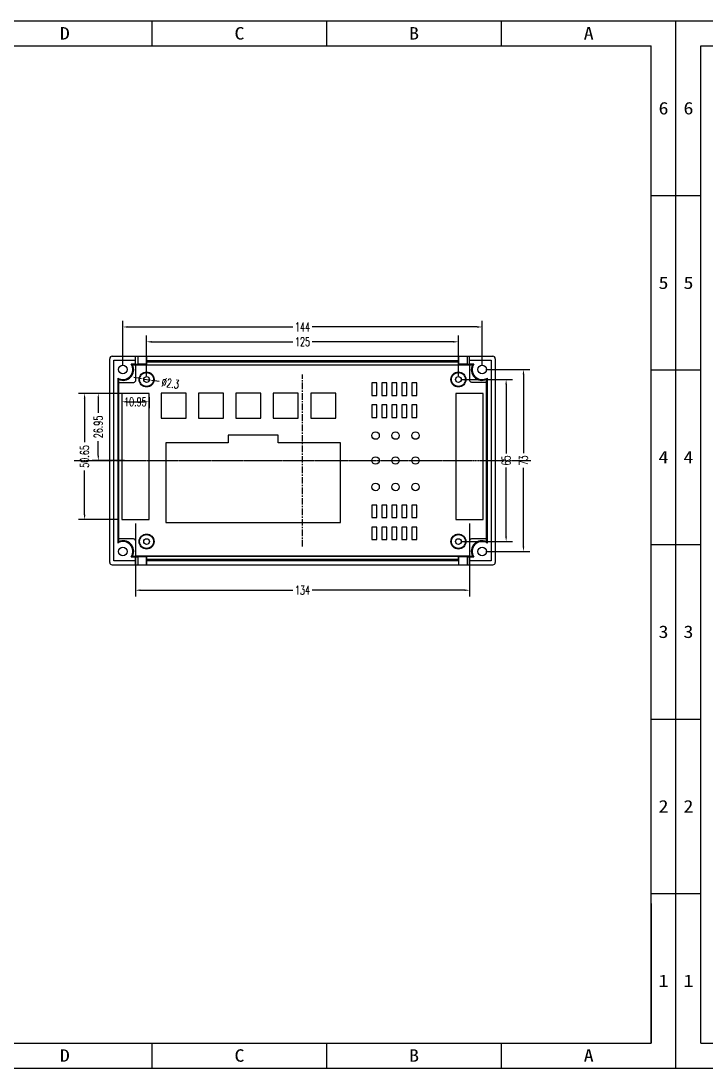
# Model space of a CAD drawing. Header units: millimetres. Extents: x -2018 to 1793, y 1393 to 1813.
# Drawn here: x -1686.2 to -1411.6, y 1392.7 to 1812.7 of the extents above; entities that cross this region are included whole.
import ezdxf
from ezdxf.enums import TextEntityAlignment as Align

# ---------------------------------------------------------------- set-up
doc = ezdxf.new("R2010")
doc.units = ezdxf.units.MM
doc.linetypes.add('CENTER', pattern=[0.6, 0.375, -0.075, 0.075, -0.075])
doc.layers.add('KEEPOUTLAYER', color=6, linetype='Continuous')
doc.styles.add('romans', font='romans.shx', dxfattribs={"width": 0.67, "bigfont": 'fangsong.shx'})
doc.styles.add('TEXTSTYLE_0', font='txt', dxfattribs={"width": 0.8})
doc.dimstyles.new('MSTD', dxfattribs={"dimtxt": 3.5, "dimasz": 2, "dimexe": 2.5, "dimexo": 1.5, "dimgap": 1, "dimtad": 0, "dimdsep": 46, "dimtxsty": 'romans', "dimcen": 0, "dimclrd": 5, "dimclre": 5, "dimclrt": 3, "dimadec": 1, "dimazin": 0, "dimtfac": 0.5, "dimtmove": 0, "dimatfit": 3, "dimfxl": 1, "dimarcsym": 0})

# ---------------------------------------------------------------- blocks, each defined once
blk = doc.blocks.new('*D135')
at = {"color": 5, "lineweight": -2}
for p, q in [((-2021.99, -1095.68), (-2021.99, -1079.56)), ((-2019.99, -1082.06), (-1963.34, -1082.06)), ((-1898.99, -1082.06), (-1955.64, -1082.06)), ((-1896.99, -1095.68), (-1896.99, -1079.56))]:
    blk.add_line(p, q, dxfattribs=at)
at = {"color": 5}
for points in [[(-2019.99, -1081.73), (-2019.99, -1082.4), (-2021.99, -1082.06)], [(-1898.99, -1081.73), (-1898.99, -1082.4), (-1896.99, -1082.06)]]:
    blk.add_solid(points, dxfattribs=at)
at = {"layer": 'Defpoints', "color": 0}
for p in [(-1896.99, -1082.06), (-2021.99, -1097.18), (-1896.99, -1097.18)]:
    blk.add_point(p, dxfattribs=at)
at = {"color": 3, "insert": (-1959.49, -1082.06), "char_height": 3.5, "attachment_point": 5, "style": 'romans'}
blk.add_mtext('125', dxfattribs=at)
blk = doc.blocks.new('*D136')
at = {"color": 5, "lineweight": -2}
for p, q in [((-2031.49, -1091.67), (-2031.49, -1073.61)), ((-1887.49, -1091.67), (-1887.49, -1073.61)), ((-2029.49, -1076.11), (-1963.39, -1076.11)), ((-1889.49, -1076.11), (-1955.59, -1076.11))]:
    blk.add_line(p, q, dxfattribs=at)
at = {"color": 5}
for points in [[(-2029.49, -1075.78), (-2029.49, -1076.44), (-2031.49, -1076.11)], [(-1889.49, -1075.78), (-1889.49, -1076.44), (-1887.49, -1076.11)]]:
    blk.add_solid(points, dxfattribs=at)
at = {"layer": 'Defpoints', "color": 0}
for p in [(-1887.49, -1076.11), (-2031.49, -1093.17), (-1887.49, -1093.17)]:
    blk.add_point(p, dxfattribs=at)
at = {"color": 3, "insert": (-1959.49, -1076.11), "char_height": 3.5, "attachment_point": 5, "style": 'romans'}
blk.add_mtext('144', dxfattribs=at)
blk = doc.blocks.new('*D137')
at = {"color": 5, "lineweight": -2}
for p, q in [((-1895.49, -1097.18), (-1875.36, -1097.18)), ((-1877.86, -1099.18), (-1877.86, -1126.83)), ((-1877.86, -1160.17), (-1877.86, -1132.52)), ((-1895.49, -1162.17), (-1875.36, -1162.17))]:
    blk.add_line(p, q, dxfattribs=at)
at = {"color": 5}
for points in [[(-1878.2, -1099.18), (-1877.53, -1099.18), (-1877.86, -1097.18)], [(-1878.2, -1160.17), (-1877.53, -1160.17), (-1877.86, -1162.17)]]:
    blk.add_solid(points, dxfattribs=at)
at = {"layer": 'Defpoints', "color": 0}
for p in [(-1896.99, -1097.18), (-1896.99, -1162.17), (-1877.86, -1162.17)]:
    blk.add_point(p, dxfattribs=at)
at = {"color": 3, "insert": (-1877.86, -1129.67), "char_height": 3.5, "attachment_point": 5, "rotation": 90, "style": 'romans'}
blk.add_mtext('65', dxfattribs=at)
blk = doc.blocks.new('*D138')
at = {"color": 5, "lineweight": -2}
for p, q in [((-1885.99, -1093.17), (-1868.41, -1093.17)), ((-1870.91, -1095.17), (-1870.91, -1126.78)), ((-1870.91, -1164.17), (-1870.91, -1132.57)), ((-1885.99, -1166.17), (-1868.41, -1166.17))]:
    blk.add_line(p, q, dxfattribs=at)
at = {"color": 5}
for points in [[(-1871.24, -1095.17), (-1870.57, -1095.17), (-1870.91, -1093.17)], [(-1871.24, -1164.17), (-1870.57, -1164.17), (-1870.91, -1166.17)]]:
    blk.add_solid(points, dxfattribs=at)
at = {"layer": 'Defpoints', "color": 0}
for p in [(-1887.49, -1093.17), (-1887.49, -1166.17), (-1870.91, -1166.17)]:
    blk.add_point(p, dxfattribs=at)
at = {"color": 3, "insert": (-1870.91, -1129.67), "char_height": 3.5, "attachment_point": 5, "rotation": 90, "style": 'romans'}
blk.add_mtext('73', dxfattribs=at)
blk = doc.blocks.new('*D164')
at = {"color": 5, "lineweight": -2}
for p, q in [((-2031.96, -1104.23), (-2031.96, -1108.62)), ((-2021.01, -1104.23), (-2021.01, -1108.62)), ((-2029.96, -1106.12), (-2023.01, -1106.12))]:
    blk.add_line(p, q, dxfattribs=at)
at = {"color": 5}
for points in [[(-2029.96, -1105.78), (-2029.96, -1106.45), (-2031.96, -1106.12)], [(-2023.01, -1105.78), (-2023.01, -1106.45), (-2021.01, -1106.12)]]:
    blk.add_solid(points, dxfattribs=at)
at = {"layer": 'Defpoints', "color": 0}
for p in [(-2031.96, -1102.73), (-2021.01, -1102.73), (-2021.01, -1106.12)]:
    blk.add_point(p, dxfattribs=at)
at = {"color": 3, "insert": (-2026.49, -1106.12), "char_height": 3.5, "attachment_point": 5, "style": 'romans'}
blk.add_mtext('10.95', dxfattribs=at)
blk = doc.blocks.new('*D165')
at = {"color": 5, "lineweight": -2}
for p, q in [((-2033.46, -1102.73), (-2049.33, -1102.73)), ((-2046.83, -1104.73), (-2046.83, -1122.36)), ((-2046.83, -1151.38), (-2046.83, -1133.74)), ((-2033.46, -1153.38), (-2049.33, -1153.38))]:
    blk.add_line(p, q, dxfattribs=at)
at = {"color": 5}
for points in [[(-2047.17, -1104.73), (-2046.5, -1104.73), (-2046.83, -1102.73)], [(-2047.17, -1151.38), (-2046.5, -1151.38), (-2046.83, -1153.38)]]:
    blk.add_solid(points, dxfattribs=at)
at = {"layer": 'Defpoints', "color": 0}
for p in [(-2031.96, -1102.73), (-2046.83, -1153.38), (-2031.96, -1153.38)]:
    blk.add_point(p, dxfattribs=at)
at = {"color": 3, "insert": (-2046.83, -1128.05), "char_height": 3.5, "attachment_point": 5, "rotation": 90, "style": 'romans'}
blk.add_mtext('50.65', dxfattribs=at)
blk = doc.blocks.new('*D166')
at = {"color": 5, "lineweight": -2}
for p, q in [((-2030.8, -1102.73), (-2043.85, -1102.73)), ((-2041.35, -1104.73), (-2041.35, -1110.51)), ((-2041.35, -1127.67), (-2041.35, -1121.89)), ((-2030.8, -1129.67), (-2043.85, -1129.67))]:
    blk.add_line(p, q, dxfattribs=at)
at = {"color": 5}
for points in [[(-2041.68, -1104.73), (-2041.02, -1104.73), (-2041.35, -1102.73)], [(-2041.68, -1127.67), (-2041.02, -1127.67), (-2041.35, -1129.67)]]:
    blk.add_solid(points, dxfattribs=at)
at = {"layer": 'Defpoints', "color": 0}
for p in [(-2029.3, -1102.73), (-2041.35, -1129.67), (-2029.3, -1129.67)]:
    blk.add_point(p, dxfattribs=at)
at = {"color": 3, "insert": (-2041.35, -1116.2), "char_height": 3.5, "attachment_point": 5, "rotation": 90, "style": 'romans'}
blk.add_mtext('26.95', dxfattribs=at)
blk = doc.blocks.new('*D167')
at = {"color": 5, "lineweight": -2}
for p, q in [((-2026.49, -1154.88), (-2026.49, -1184.19)), ((-1892.49, -1154.88), (-1892.49, -1184.19)), ((-2024.49, -1181.69), (-1963.39, -1181.69)), ((-1894.49, -1181.69), (-1955.59, -1181.69))]:
    blk.add_line(p, q, dxfattribs=at)
at = {"color": 5}
for points in [[(-2024.49, -1181.36), (-2024.49, -1182.02), (-2026.49, -1181.69)], [(-1894.49, -1181.36), (-1894.49, -1182.02), (-1892.49, -1181.69)]]:
    blk.add_solid(points, dxfattribs=at)
at = {"layer": 'Defpoints', "color": 0}
for p in [(-2026.49, -1153.38), (-1892.49, -1153.38), (-1892.49, -1181.69)]:
    blk.add_point(p, dxfattribs=at)
at = {"color": 3, "insert": (-1959.49, -1181.69), "char_height": 3.5, "attachment_point": 5, "style": 'romans'}
blk.add_mtext('134', dxfattribs=at)
blk = doc.blocks.new('*D168')
at = {"color": 5, "lineweight": -2}
for p, q in [((-2025.1, -1096.68), (-2027.07, -1096.37)), ((-2023.12, -1097), (-2020.85, -1097.36)), ((-2016.9, -1097.99), (-2018.88, -1097.67))]:
    blk.add_line(p, q, dxfattribs=at)
at = {"color": 5}
for points in [[(-2025.04, -1096.35), (-2025.15, -1097.01), (-2023.12, -1097)], [(-2018.82, -1097.34), (-2018.93, -1098), (-2020.85, -1097.36)]]:
    blk.add_solid(points, dxfattribs=at)
at = {"layer": 'Defpoints', "color": 0}
for p in [(-2023.12, -1097), (-2020.85, -1097.36)]:
    blk.add_point(p, dxfattribs=at)
at = {"color": 3, "insert": (-2012.44, -1098.69), "char_height": 3.5, "attachment_point": 5, "rotation": 350.9599, "style": 'romans'}
blk.add_mtext('∅2.3', dxfattribs=at)
blk = doc.blocks.new('SUN_6HWZ35TKK40GSGJE8VEUYAXIAKM')
at = {"color": 7, "linetype": 'Continuous'}
for p, q in [((-594, 420), (0, 420)), ((-594, 0), (-594, 420)), ((-560, 410), (-560, 420)), ((-490, 410), (-490, 420)), ((-420, 410), (-420, 420)), ((-350, 410), (-350, 420)), ((-280, 410), (-280, 420)), ((-210, 410), (-210, 420)), ((-140, 410), (-140, 420)), ((-70, 410), (-70, 420)), ((0, 0), (0, 420)), ((-584, 410), (-10, 410)), ((-584, 10), (-584, 410)), ((-10, 10), (-10, 410)), ((-594, 350), (-584, 350)), ((-10, 350), (0, 350)), ((-594, 280), (-584, 280)), ((-10, 280), (0, 280)), ((-594, 210), (-584, 210)), ((-10, 210), (0, 210)), ((-594, 140), (-584, 140)), ((-10, 140), (0, 140)), ((-594, 70), (-584, 70)), ((-10, 70), (0, 70)), ((-584, 10), (-10, 10)), ((-560, 0), (-560, 10)), ((-490, 0), (-490, 10)), ((-420, 0), (-420, 10)), ((-350, 0), (-350, 10)), ((-280, 0), (-280, 10)), ((-210, 0), (-210, 10)), ((-140, 0), (-140, 10)), ((-70, 0), (-70, 10)), ((-594, 0), (0, 0))]:
    blk.add_line(p, q, dxfattribs=at)
at = {"color": 2, "linetype": 'Continuous', "style": 'TEXTSTYLE_0'}
for s, width, p, p2 in [('H', 1.2, (-526.99, 412.53), (-522.99, 412.53)), ('G', 1.12, (-456.99, 412.53), (-452.99, 412.53)), ('F', 1.292308, (-386.99, 412.53), (-382.99, 412.53)), ('E', 1.292308, (-316.99, 412.53), (-312.99, 412.53)), ('D', 1.2, (-246.99, 412.53), (-242.99, 412.53)), ('C', 1.12, (-176.99, 412.53), (-172.99, 412.53)), ('B', 1.2, (-106.99, 412.53), (-102.99, 412.53)), ('A', 1.05, (-36.99, 412.53), (-32.99, 412.53)), ('6', 1.292308, (-590.99, 382.5), (-586.99, 382.5)), ('6', 1.292308, (-6.99, 382.5), (-2.99, 382.5)), ('5', 1.2, (-590.99, 312.5), (-586.99, 312.5)), ('5', 1.2, (-6.99, 312.5), (-2.99, 312.5)), ('4', 1.12, (-590.99, 242.5), (-586.99, 242.5)), ('4', 1.12, (-6.99, 242.5), (-2.99, 242.5)), ('3', 1.2, (-590.99, 172.5), (-586.99, 172.5)), ('3', 1.2, (-6.99, 172.5), (-2.99, 172.5)), ('2', 1.2, (-590.99, 102.5), (-586.99, 102.5)), ('2', 1.2, (-6.99, 102.5), (-2.99, 102.5)), ('1', 3.36, (-590.99, 32.5), (-586.99, 32.5)), ('1', 3.36, (-6.99, 32.5), (-2.99, 32.5)), ('H', 1.2, (-526.99, 2.53), (-522.99, 2.53)), ('G', 1.12, (-456.99, 2.53), (-452.99, 2.53)), ('F', 1.292308, (-386.99, 2.53), (-382.99, 2.53)), ('E', 1.292308, (-316.99, 2.53), (-312.99, 2.53)), ('D', 1.2, (-246.99, 2.53), (-242.99, 2.53)), ('C', 1.12, (-176.99, 2.53), (-172.99, 2.53)), ('B', 1.2, (-106.99, 2.53), (-102.99, 2.53)), ('A', 1.05, (-36.99, 2.53), (-32.99, 2.53))]:
    blk.add_text(s, height=5, dxfattribs=dict(at, width=width)).set_placement(p, p2, align=Align.FIT)

msp = doc.modelspace()

# ---------------------------------------------------------------- linework, layer by layer
at = {"color": 7, "linetype": 'Continuous'}
for p, q in [((-1650.642, 1595.509), (-1650.642, 1677.206)), ((-1649.642, 1678.206), (-1497.048, 1678.206)), ((-1649.042, 1596.109), (-1649.042, 1676.606)), ((-1649.042, 1676.606), (-1640.337, 1676.606)), ((-1640.337, 1675.015), (-1640.337, 1678.206)), ((-1639.337, 1678.206), (-1639.337, 1674.997)), ((-1635.949, 1674.979), (-1635.949, 1678.206)), ((-1635.845, 1678.206), (-1635.845, 1676.485)), ((-1635.815, 1675.986), (-1635.845, 1676.485)), ((-1635.845, 1676.485), (-1510.845, 1676.485)), ((-1635.815, 1674.755), (-1635.815, 1675.986)), ((-1635.815, 1675.986), (-1510.875, 1675.986)), ((-1510.875, 1675.986), (-1510.845, 1676.485)), ((-1510.875, 1674.755), (-1510.875, 1675.986)), ((-1510.845, 1678.206), (-1510.845, 1676.485)), ((-1510.74, 1674.979), (-1510.74, 1678.206)), ((-1507.352, 1678.206), (-1507.352, 1674.997)), ((-1506.352, 1675.015), (-1506.352, 1678.206)), ((-1506.352, 1676.606), (-1497.648, 1676.606)), ((-1497.648, 1676.606), (-1497.648, 1596.109)), ((-1496.048, 1677.206), (-1496.048, 1595.509)), ((-1640.337, 1675.015), (-1641.976, 1675.015)), ((-1640.123, 1674.669), (-1641.395, 1674.669)), ((-1640.123, 1668.706), (-1640.123, 1674.669)), ((-1506.466, 1674.641), (-1640.123, 1674.641)), ((-1635.949, 1674.979), (-1639.337, 1674.979)), ((-1635.815, 1674.755), (-1635.949, 1674.979)), ((-1635.815, 1674.755), (-1510.875, 1674.755)), ((-1510.74, 1674.979), (-1510.875, 1674.755)), ((-1507.352, 1674.979), (-1510.74, 1674.979)), ((-1505.295, 1674.669), (-1506.466, 1674.669)), ((-1506.466, 1674.669), (-1506.466, 1668.806)), ((-1504.713, 1675.015), (-1506.352, 1675.015)), ((-1647.44, 1669.45), (-1647.44, 1603.265)), ((-1647.094, 1668.88), (-1647.094, 1667.69)), ((-1647.094, 1667.69), (-1641.14, 1667.69)), ((-1647.066, 1667.69), (-1647.066, 1604.925)), ((-1545.546, 1667.456), (-1545.546, 1662.457)), ((-1543.546, 1667.456), (-1545.546, 1667.456)), ((-1543.546, 1662.457), (-1543.546, 1667.456)), ((-1541.546, 1667.456), (-1541.546, 1662.457)), ((-1539.546, 1667.456), (-1541.546, 1667.456)), ((-1539.546, 1662.457), (-1539.546, 1667.456)), ((-1535.546, 1667.456), (-1537.546, 1667.456)), ((-1537.546, 1667.456), (-1537.546, 1662.457)), ((-1535.546, 1662.457), (-1535.546, 1667.456)), ((-1531.546, 1667.456), (-1533.546, 1667.456)), ((-1533.546, 1667.456), (-1533.546, 1662.457)), ((-1531.546, 1662.457), (-1531.546, 1667.456)), ((-1527.546, 1667.456), (-1529.546, 1667.456)), ((-1529.546, 1667.456), (-1529.546, 1662.457)), ((-1527.546, 1662.457), (-1527.546, 1667.456)), ((-1505.449, 1667.79), (-1499.595, 1667.79)), ((-1499.623, 1604.925), (-1499.623, 1667.79)), ((-1499.595, 1667.79), (-1499.595, 1668.88)), ((-1499.25, 1603.265), (-1499.25, 1669.45)), ((-1647.354, 1667.271), (-1647.111, 1667.271)), ((-1647.111, 1665.084), (-1647.354, 1665.084)), ((-1647.354, 1663.295), (-1647.111, 1663.295)), ((-1645.819, 1663.304), (-1645.819, 1612.657)), ((-1634.865, 1663.304), (-1645.819, 1663.304)), ((-1634.865, 1612.657), (-1634.865, 1663.304)), ((-1630.043, 1663.397), (-1630.043, 1653.398)), ((-1620.043, 1663.397), (-1630.043, 1663.397)), ((-1620.043, 1653.398), (-1620.043, 1663.397)), ((-1615.043, 1663.397), (-1615.043, 1653.398)), ((-1605.044, 1663.397), (-1615.043, 1663.397)), ((-1605.044, 1653.398), (-1605.044, 1663.397)), ((-1600.044, 1663.397), (-1600.044, 1653.398)), ((-1590.044, 1663.397), (-1600.044, 1663.397)), ((-1590.044, 1653.398), (-1590.044, 1663.397)), ((-1585.044, 1663.397), (-1585.044, 1653.398)), ((-1575.045, 1663.397), (-1585.044, 1663.397)), ((-1575.045, 1653.398), (-1575.045, 1663.397)), ((-1570.045, 1663.397), (-1570.045, 1653.398)), ((-1560.045, 1663.397), (-1570.045, 1663.397)), ((-1560.045, 1653.398), (-1560.045, 1663.397)), ((-1500.87, 1663.304), (-1511.824, 1663.304)), ((-1511.824, 1663.304), (-1511.824, 1612.657)), ((-1500.87, 1612.657), (-1500.87, 1663.304)), ((-1499.578, 1667.271), (-1499.336, 1667.271)), ((-1499.578, 1665.084), (-1499.336, 1665.084)), ((-1499.336, 1663.295), (-1499.578, 1663.295)), ((-1647.111, 1661.108), (-1647.354, 1661.108)), ((-1647.354, 1659.319), (-1647.111, 1659.319)), ((-1545.546, 1662.457), (-1543.546, 1662.457)), ((-1541.546, 1662.457), (-1539.546, 1662.457)), ((-1537.546, 1662.457), (-1535.546, 1662.457)), ((-1533.546, 1662.457), (-1531.546, 1662.457)), ((-1529.546, 1662.457), (-1527.546, 1662.457)), ((-1499.578, 1661.108), (-1499.336, 1661.108)), ((-1499.336, 1659.319), (-1499.578, 1659.319)), ((-1647.111, 1657.132), (-1647.354, 1657.132)), ((-1647.354, 1655.343), (-1647.111, 1655.343)), ((-1543.546, 1658.657), (-1545.546, 1658.657)), ((-1545.546, 1658.657), (-1545.546, 1653.657)), ((-1543.546, 1653.657), (-1543.546, 1658.657)), ((-1539.546, 1658.657), (-1541.546, 1658.657)), ((-1541.546, 1658.657), (-1541.546, 1653.657)), ((-1539.546, 1653.657), (-1539.546, 1658.657)), ((-1535.546, 1658.657), (-1537.546, 1658.657)), ((-1537.546, 1658.657), (-1537.546, 1653.657)), ((-1535.546, 1653.657), (-1535.546, 1658.657)), ((-1531.546, 1658.657), (-1533.546, 1658.657)), ((-1533.546, 1658.657), (-1533.546, 1653.657)), ((-1531.546, 1653.657), (-1531.546, 1658.657)), ((-1527.546, 1658.657), (-1529.546, 1658.657)), ((-1529.546, 1658.657), (-1529.546, 1653.657)), ((-1527.546, 1653.657), (-1527.546, 1658.657)), ((-1499.578, 1657.132), (-1499.336, 1657.132)), ((-1499.336, 1655.343), (-1499.578, 1655.343)), ((-1647.111, 1653.156), (-1647.354, 1653.156)), ((-1647.354, 1651.367), (-1647.111, 1651.367)), ((-1630.043, 1653.398), (-1620.043, 1653.398)), ((-1615.043, 1653.398), (-1605.044, 1653.398)), ((-1600.044, 1653.398), (-1590.044, 1653.398)), ((-1585.044, 1653.398), (-1575.045, 1653.398)), ((-1570.045, 1653.398), (-1560.045, 1653.398)), ((-1545.546, 1653.657), (-1543.546, 1653.657)), ((-1541.546, 1653.657), (-1539.546, 1653.657)), ((-1537.546, 1653.657), (-1535.546, 1653.657)), ((-1533.546, 1653.657), (-1531.546, 1653.657)), ((-1529.546, 1653.657), (-1527.546, 1653.657)), ((-1499.578, 1653.156), (-1499.336, 1653.156)), ((-1499.336, 1651.367), (-1499.578, 1651.367)), ((-1647.111, 1649.18), (-1647.354, 1649.18)), ((-1647.354, 1647.391), (-1647.111, 1647.391)), ((-1603.144, 1646.516), (-1603.144, 1643.516)), ((-1583.144, 1646.516), (-1603.144, 1646.516)), ((-1583.144, 1643.516), (-1583.144, 1646.516)), ((-1499.578, 1649.18), (-1499.336, 1649.18)), ((-1499.336, 1647.391), (-1499.578, 1647.391)), ((-1647.111, 1645.204), (-1647.354, 1645.204)), ((-1647.354, 1643.415), (-1647.111, 1643.415)), ((-1628.143, 1643.516), (-1628.143, 1611.517)), ((-1603.144, 1643.516), (-1628.143, 1643.516)), ((-1558.145, 1643.516), (-1583.144, 1643.516)), ((-1558.145, 1611.517), (-1558.145, 1643.516)), ((-1499.578, 1645.204), (-1499.336, 1645.204)), ((-1499.336, 1643.415), (-1499.578, 1643.415)), ((-1647.111, 1641.228), (-1647.354, 1641.228)), ((-1647.354, 1639.439), (-1647.111, 1639.439)), ((-1499.578, 1641.228), (-1499.336, 1641.228)), ((-1499.336, 1639.439), (-1499.578, 1639.439)), ((-1647.111, 1637.252), (-1647.354, 1637.252)), ((-1647.354, 1635.463), (-1647.111, 1635.463)), ((-1499.578, 1637.252), (-1499.336, 1637.252)), ((-1499.336, 1635.463), (-1499.578, 1635.463)), ((-1647.111, 1633.276), (-1647.354, 1633.276)), ((-1647.354, 1631.487), (-1647.111, 1631.487)), ((-1499.578, 1633.276), (-1499.336, 1633.276)), ((-1499.336, 1631.487), (-1499.578, 1631.487)), ((-1647.111, 1629.3), (-1647.354, 1629.3)), ((-1647.354, 1627.511), (-1647.111, 1627.511)), ((-1499.578, 1629.3), (-1499.336, 1629.3)), ((-1499.336, 1627.511), (-1499.578, 1627.511)), ((-1647.111, 1625.324), (-1647.354, 1625.324)), ((-1647.354, 1623.535), (-1647.111, 1623.535)), ((-1647.111, 1621.348), (-1647.354, 1621.348)), ((-1499.578, 1625.324), (-1499.336, 1625.324)), ((-1499.336, 1623.535), (-1499.578, 1623.535)), ((-1499.578, 1621.348), (-1499.336, 1621.348)), ((-1647.354, 1619.559), (-1647.111, 1619.559)), ((-1647.111, 1617.372), (-1647.354, 1617.372)), ((-1543.546, 1618.458), (-1545.546, 1618.458)), ((-1545.546, 1618.458), (-1545.546, 1613.458)), ((-1543.546, 1613.458), (-1543.546, 1618.458)), ((-1539.546, 1618.458), (-1541.546, 1618.458)), ((-1541.546, 1618.458), (-1541.546, 1613.458)), ((-1539.546, 1613.458), (-1539.546, 1618.458)), ((-1535.546, 1618.458), (-1537.546, 1618.458)), ((-1537.546, 1618.458), (-1537.546, 1613.458)), ((-1535.546, 1613.458), (-1535.546, 1618.458)), ((-1531.546, 1618.458), (-1533.546, 1618.458)), ((-1533.546, 1618.458), (-1533.546, 1613.458)), ((-1531.546, 1613.458), (-1531.546, 1618.458)), ((-1527.546, 1618.458), (-1529.546, 1618.458)), ((-1529.546, 1618.458), (-1529.546, 1613.458)), ((-1527.546, 1613.458), (-1527.546, 1618.458)), ((-1499.336, 1619.559), (-1499.578, 1619.559)), ((-1499.578, 1617.372), (-1499.336, 1617.372)), ((-1647.354, 1615.583), (-1647.111, 1615.583)), ((-1647.111, 1613.396), (-1647.354, 1613.396)), ((-1545.546, 1613.458), (-1543.546, 1613.458)), ((-1541.546, 1613.458), (-1539.546, 1613.458)), ((-1537.546, 1613.458), (-1535.546, 1613.458)), ((-1533.546, 1613.458), (-1531.546, 1613.458)), ((-1529.546, 1613.458), (-1527.546, 1613.458)), ((-1499.336, 1615.583), (-1499.578, 1615.583)), ((-1499.578, 1613.396), (-1499.336, 1613.396)), ((-1647.354, 1611.607), (-1647.111, 1611.607)), ((-1647.111, 1609.42), (-1647.354, 1609.42)), ((-1645.819, 1612.657), (-1634.865, 1612.657)), ((-1628.143, 1611.517), (-1558.145, 1611.517)), ((-1543.546, 1609.658), (-1545.546, 1609.658)), ((-1545.546, 1609.658), (-1545.546, 1604.659)), ((-1543.546, 1604.659), (-1543.546, 1609.658)), ((-1539.546, 1609.658), (-1541.546, 1609.658)), ((-1541.546, 1609.658), (-1541.546, 1604.659)), ((-1539.546, 1604.659), (-1539.546, 1609.658)), ((-1535.546, 1609.658), (-1537.546, 1609.658)), ((-1537.546, 1609.658), (-1537.546, 1604.659)), ((-1535.546, 1604.659), (-1535.546, 1609.658)), ((-1531.546, 1609.658), (-1533.546, 1609.658)), ((-1533.546, 1609.658), (-1533.546, 1604.659)), ((-1531.546, 1604.659), (-1531.546, 1609.658)), ((-1527.546, 1609.658), (-1529.546, 1609.658)), ((-1529.546, 1609.658), (-1529.546, 1604.659)), ((-1527.546, 1604.659), (-1527.546, 1609.658)), ((-1511.824, 1612.657), (-1500.87, 1612.657)), ((-1499.336, 1611.607), (-1499.578, 1611.607)), ((-1499.578, 1609.42), (-1499.336, 1609.42)), ((-1647.354, 1607.631), (-1647.111, 1607.631)), ((-1647.111, 1605.444), (-1647.354, 1605.444)), ((-1647.094, 1604.925), (-1647.094, 1603.835)), ((-1641.24, 1604.925), (-1647.094, 1604.925)), ((-1545.546, 1604.659), (-1543.546, 1604.659)), ((-1541.546, 1604.659), (-1539.546, 1604.659)), ((-1537.546, 1604.659), (-1535.546, 1604.659)), ((-1533.546, 1604.659), (-1531.546, 1604.659)), ((-1529.546, 1604.659), (-1527.546, 1604.659)), ((-1499.595, 1604.925), (-1505.449, 1604.925)), ((-1499.595, 1603.835), (-1499.595, 1604.925)), ((-1499.336, 1607.631), (-1499.578, 1607.631)), ((-1499.336, 1605.444), (-1499.578, 1605.444)), ((-1640.223, 1598.046), (-1640.223, 1603.909)), ((-1506.466, 1603.909), (-1506.45, 1598.046)), ((-1640.337, 1596.109), (-1649.042, 1596.109)), ((-1641.976, 1597.7), (-1640.337, 1597.7)), ((-1641.395, 1598.046), (-1640.223, 1598.046)), ((-1640.337, 1594.509), (-1640.337, 1597.7)), ((-1640.223, 1598.074), (-1506.45, 1598.074)), ((-1635.949, 1597.736), (-1639.337, 1597.736)), ((-1639.337, 1597.718), (-1639.337, 1594.509)), ((-1635.949, 1597.736), (-1635.815, 1597.96)), ((-1635.949, 1594.509), (-1635.949, 1597.736)), ((-1635.845, 1596.23), (-1635.815, 1596.729)), ((-1635.845, 1596.23), (-1635.845, 1594.509)), ((-1635.845, 1596.23), (-1510.845, 1596.23)), ((-1635.815, 1596.729), (-1635.815, 1597.96)), ((-1635.815, 1597.96), (-1510.875, 1597.96)), ((-1635.815, 1596.729), (-1510.875, 1596.729)), ((-1510.875, 1597.96), (-1510.74, 1597.736)), ((-1510.875, 1596.729), (-1510.875, 1597.96)), ((-1510.845, 1596.23), (-1510.875, 1596.729)), ((-1510.845, 1596.23), (-1510.845, 1594.509)), ((-1507.352, 1597.736), (-1510.74, 1597.736)), ((-1510.74, 1594.509), (-1510.74, 1597.736)), ((-1507.352, 1597.718), (-1507.352, 1594.509)), ((-1506.45, 1598.046), (-1505.295, 1598.046)), ((-1506.352, 1597.7), (-1504.713, 1597.7)), ((-1506.352, 1594.509), (-1506.352, 1597.7)), ((-1497.648, 1596.109), (-1506.352, 1596.109)), ((-1649.642, 1594.509), (-1497.048, 1594.509)), ((-1982.429, 1392.674), (-1423.629, 1392.674))]:
    msp.add_line(p, q, dxfattribs=at)
at = {"color": 6, "linetype": 'CENTER'}
msp.add_line((-1664.901, 1636.357), (-1481.788, 1636.357), dxfattribs=at)
for p in [(-1433.629, 1458.674), (-1533.629, 1402.674)]:
    msp.add_line(p, (-1433.629, 1402.674))
at = {"color": 7, "linetype": 'Continuous'}
for centre, radius in [((-1645.345, 1672.857), 1.75), ((-1635.843, 1668.856), 3), ((-1635.843, 1668.856), 2.804), ((-1510.847, 1668.856), 3), ((-1510.847, 1668.856), 2.804), ((-1501.345, 1672.857), 1.75), ((-1635.843, 1668.856), 1.15), ((-1510.847, 1668.856), 1.15), ((-1544.046, 1646.357), 1.5), ((-1536.046, 1646.357), 1.5), ((-1528.046, 1646.357), 1.5), ((-1544.046, 1636.357), 1.5), ((-1536.046, 1636.357), 1.5), ((-1528.046, 1636.357), 1.5), ((-1544.046, 1625.758), 1.5), ((-1536.046, 1625.758), 1.5), ((-1528.046, 1625.758), 1.5), ((-1635.843, 1603.859), 3), ((-1635.843, 1603.859), 2.804), ((-1635.843, 1603.859), 1.15), ((-1510.847, 1603.859), 3), ((-1510.847, 1603.859), 2.804), ((-1510.847, 1603.859), 1.15), ((-1645.345, 1599.857), 1.75), ((-1501.345, 1599.857), 1.75)]:
    msp.add_circle(centre, radius, dxfattribs=at)
for centre, radius, start, end in [((-1649.642, 1677.206), 1, 90, 180), ((-1497.048, 1677.206), 1, 0, 90), ((-1645.345, 1672.857), 4, 238.41284, 32.6383), ((-1645.345, 1672.857), 4.346, 246.25826, 24.64015), ((-1646.604, 1666.567), 9.632, 57.26405, 61.28859), ((-1501.345, 1672.857), 4.346, 155.35985, 293.74174), ((-1501.345, 1672.857), 4, 147.3617, 301.58716), ((-1500.017, 1666.452), 9.766, 118.73894, 122.70834), ((-1638.876, 1674.249), 9.816, 209.26338, 213.15701), ((-1507.813, 1674.249), 9.816, 326.84299, 330.73662), ((-1645.345, 1599.857), 4, 327.3617, 121.58716), ((-1638.876, 1598.466), 9.816, 146.84299, 150.73662), ((-1645.345, 1599.857), 4.346, 335.35985, 113.74174), ((-1501.345, 1599.857), 4.346, 66.25826, 204.64015), ((-1501.345, 1599.857), 4, 58.41284, 212.6383), ((-1507.813, 1598.466), 9.816, 29.26338, 33.15701), ((-1646.672, 1606.263), 9.766, 298.73894, 302.70834), ((-1500.086, 1606.148), 9.632, 237.26405, 241.28859), ((-1649.642, 1595.509), 1, 180, 270), ((-1497.048, 1595.509), 1, 270, 360)]:
    msp.add_arc(centre, radius, start, end, dxfattribs=at)
at = {"color": 7, "linetype": 'Continuous', "extrusion": (0, 0.999962, -0.008727)}
for centre, start_param, end_param in [((-1640.337, 1674.997), 0, 1.5707963), ((-1506.352, 1674.997), -1.5707963, 0)]:
    msp.add_ellipse(centre, major_axis=(0, 0.009, 1), ratio=0.9999619, start_param=start_param, end_param=end_param, dxfattribs=at)
at = {"color": 7, "linetype": 'Continuous'}
for centre, start_param, end_param in [((-1647.354, 1666.177), 0, 3.1415927), ((-1647.354, 1662.201), 0, 3.1415927), ((-1647.111, 1666.177), -3.1415927, 0), ((-1647.111, 1662.201), -3.1415927, 0), ((-1499.578, 1666.177), 0, 3.1415927), ((-1499.578, 1662.201), 0, 3.1415927), ((-1499.336, 1666.177), -3.1415927, 0), ((-1499.336, 1662.201), -3.1415927, 0), ((-1647.354, 1658.225), 0, 3.1415927), ((-1647.111, 1658.225), -3.1415927, 0), ((-1499.578, 1658.225), 0, 3.1415927), ((-1499.336, 1658.225), -3.1415927, 0), ((-1647.354, 1654.249), 0, 3.1415927), ((-1647.111, 1654.249), -3.1415927, 0), ((-1499.578, 1654.249), 0, 3.1415927), ((-1499.336, 1654.249), -3.1415927, 0), ((-1647.354, 1650.273), 0, 3.1415927), ((-1647.111, 1650.273), -3.1415927, 0), ((-1499.578, 1650.273), 0, 3.1415927), ((-1499.336, 1650.273), -3.1415927, 0), ((-1647.354, 1646.297), 0, 3.1415927), ((-1647.111, 1646.297), -3.1415927, 0), ((-1499.578, 1646.297), 0, 3.1415927), ((-1499.336, 1646.297), -3.1415927, 0), ((-1647.354, 1642.321), 0, 3.1415927), ((-1647.111, 1642.321), -3.1415927, 0), ((-1499.578, 1642.321), 0, 3.1415927), ((-1499.336, 1642.321), -3.1415927, 0), ((-1647.354, 1638.345), 0, 3.1415927), ((-1647.111, 1638.345), -3.1415927, 0), ((-1499.578, 1638.345), 0, 3.1415927), ((-1499.336, 1638.345), -3.1415927, 0), ((-1647.354, 1634.369), 0, 3.1415927), ((-1647.111, 1634.369), -3.1415927, 0), ((-1499.578, 1634.369), 0, 3.1415927), ((-1499.336, 1634.369), -3.1415927, 0), ((-1647.354, 1630.393), 0, 3.1415927), ((-1647.111, 1630.393), -3.1415927, 0), ((-1499.578, 1630.393), 0, 3.1415927), ((-1499.336, 1630.393), -3.1415927, 0), ((-1647.354, 1626.417), 0, 3.1415927), ((-1647.111, 1626.417), -3.1415927, 0), ((-1499.578, 1626.417), 0, 3.1415927), ((-1499.336, 1626.417), -3.1415927, 0), ((-1647.354, 1622.441), 0, 3.1415927), ((-1647.111, 1622.441), -3.1415927, 0), ((-1499.578, 1622.441), 0, 3.1415927), ((-1499.336, 1622.441), -3.1415927, 0), ((-1647.354, 1618.465), 0, 3.1415927), ((-1647.111, 1618.465), -3.1415927, 0), ((-1499.578, 1618.465), 0, 3.1415927), ((-1499.336, 1618.465), -3.1415927, 0), ((-1647.354, 1614.489), 0, 3.1415927), ((-1647.111, 1614.489), -3.1415927, 0), ((-1499.578, 1614.489), 0, 3.1415927), ((-1499.336, 1614.489), -3.1415927, 0), ((-1647.354, 1610.513), 0, 3.1415927), ((-1647.111, 1610.513), -3.1415927, 0), ((-1499.578, 1610.513), 0, 3.1415927), ((-1499.336, 1610.513), -3.1415927, 0), ((-1647.354, 1606.537), 0, 3.1415927), ((-1647.111, 1606.537), -3.1415927, 0), ((-1499.578, 1606.537), 0, 3.1415927), ((-1499.336, 1606.537), -3.1415927, 0)]:
    msp.add_ellipse(centre, major_axis=(0, 1.093), ratio=0.0087269, start_param=start_param, end_param=end_param, dxfattribs=at)
at = {"color": 7, "linetype": 'Continuous', "extrusion": (0, 0.999962, 0.008727)}
for centre, start_param, end_param in [((-1640.337, 1597.718), 0, 1.5707963), ((-1506.352, 1597.718), -1.5707963, 0)]:
    msp.add_ellipse(centre, major_axis=(0, -0.009, 1), ratio=0.9999619, start_param=start_param, end_param=end_param, dxfattribs=at)
at = {"color": 7, "linetype": 'Continuous'}
for points, start_tangent, end_tangent in [([(-1641.14, 1667.69), (-1640.754, 1667.768), (-1640.426, 1667.988), (-1640.203, 1668.316), (-1640.123, 1668.706)], (1, 0), (0, 1)), ([(-1506.466, 1668.806), (-1506.388, 1668.42), (-1506.168, 1668.092), (-1505.84, 1667.87), (-1505.449, 1667.79)], (0, -1), (1, 0)), ([(-1640.223, 1603.909), (-1640.302, 1604.295), (-1640.522, 1604.623), (-1640.85, 1604.845), (-1641.24, 1604.925)], (0, 1), (-1, 0)), ([(-1505.449, 1604.925), (-1505.835, 1604.847), (-1506.163, 1604.627), (-1506.386, 1604.299), (-1506.466, 1603.909)], (-1, 0), (0, -1))]:
    msp.add_spline(points, degree=3, dxfattribs=dict(at, start_tangent=start_tangent, end_tangent=end_tangent))
at = {"layer": 'KEEPOUTLAYER', "color": 1, "linetype": 'CENTER', "ltscale": 7.011883}
for p, q in [((-1573.345, 1601.85), (-1573.345, 1670.865)), ((-1638.856, 1636.357), (-1507.834, 1636.357))]:
    msp.add_line(p, q, dxfattribs=at)

# ---------------------------------------------------------------- block references
for p in [(-1423.629, 1392.674), (-829.629, 1392.674)]:
    msp.add_blockref('SUN_6HWZ35TKK40GSGJE8VEUYAXIAKM', p)

# ---------------------------------------------------------------- dimensions: what is measured, and where the dimension line sits
for base, p1, p2, picture, middle, set_off in [((-1501.345, 1689.921), (-1645.345, 1672.857), (-1501.345, 1672.857), '*D136', (-1573.345, 1689.921), (386.144, 2766.032)), ((-1510.847, 1683.968), (-1635.843, 1668.856), (-1510.847, 1668.856), '*D135', (-1573.345, 1683.968), (386.144, 2766.032)), ((-1506.3472, 1584.3425), (-1640.3424, 1612.6568), (-1506.3472, 1612.6568), '*D167', (-1573.3448, 1584.3425), (386.1436, 2766.0322))]:
    dim = msp.add_linear_dim(base=base, p1=p1, p2=p2, dimstyle='MSTD')
    dim.commit()
    dim.dimension.update_dxf_attribs({"geometry": picture, "text_midpoint": middle, "insert": set_off})
for base, p1, p2, picture, middle in [((-1484.762, 1599.857), (-1501.345, 1672.857), (-1501.345, 1599.857), '*D138', (-1484.762, 1636.357)), ((-1491.721, 1603.859), (-1510.847, 1668.856), (-1510.847, 1603.859), '*D137', (-1491.721, 1636.357)), ((-1660.69, 1612.657), (-1645.819, 1663.304), (-1645.819, 1612.657), '*D165', (-1660.69, 1637.98)), ((-1655.206, 1636.357), (-1643.158, 1663.304), (-1643.158, 1636.357), '*D166', (-1655.206, 1649.831))]:
    dim = msp.add_linear_dim(base=base, p1=p1, p2=p2, angle=90, dimstyle='MSTD')
    dim.commit()
    dim.dimension.update_dxf_attribs({"geometry": picture, "text_midpoint": middle, "insert": (386.144, 2766.032)})
dim = msp.add_diameter_dim_2p(p1=(-1636.978, 1669.037), p2=(-1634.707, 1668.676), dimstyle='MSTD')
dim.commit()
dim.dimension.update_dxf_attribs({"geometry": '*D168', "text_midpoint": (-1626.295, 1667.337), "insert": (386.144, 2766.032)})
dim = msp.add_linear_dim(base=(-1634.865, 1659.915), p1=(-1645.819, 1663.304), p2=(-1634.865, 1663.304), dimstyle='MSTD')
dim.commit()
dim.dimension.update_dxf_attribs({"geometry": '*D164', "text_midpoint": (-1640.342, 1659.915), "dimtype": 128, "insert": (386.144, 2766.032)})

doc.saveas('drawing.dxf')
